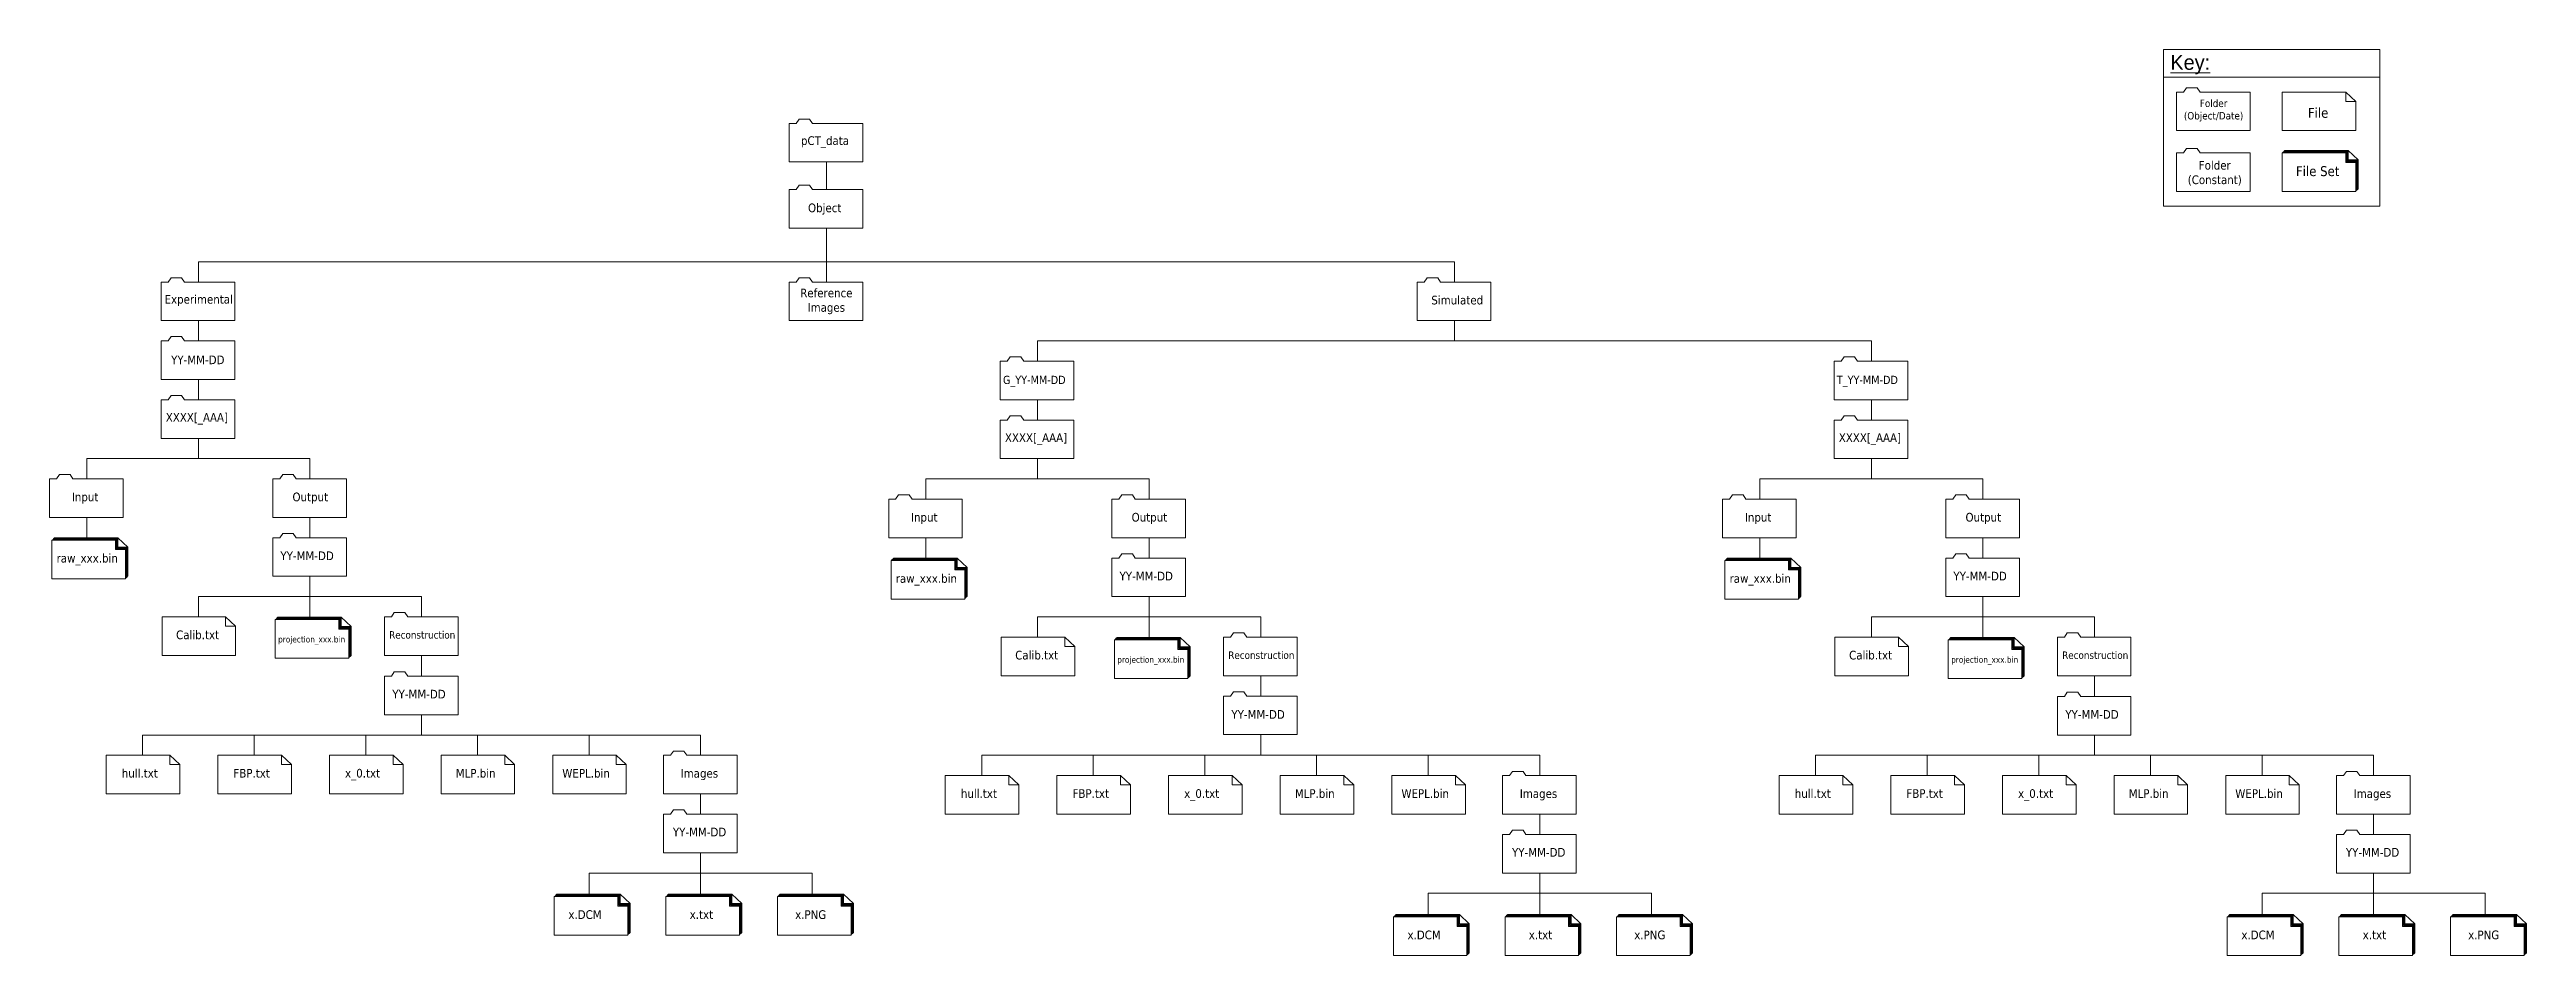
# Model space of a CAD drawing. Header units: inches. Extents: x -21.3 to 78.6, y -33.3 to 3.2.
import ezdxf

# ---------------------------------------------------------------- set-up
doc = ezdxf.new("R2010")
doc.units = ezdxf.units.IN
doc.header["$MEASUREMENT"] = 0
doc.layers.get('0').update_dxf_attribs({"lineweight": 20})
for name, color, linetype, lineweight in [('File Sets', 174, 'Continuous', 20), ('Files', 150, 'Continuous', 20), ('Folders', 106, 'Continuous', 20), ('Prop Folders', 16, 'Continuous', 20)]:
    doc.layers.add(name, color=color, linetype=linetype, lineweight=lineweight)

msp = doc.modelspace()

# ---------------------------------------------------------------- linework, layer by layer
for p, q in [((10.063, -1.32), (10.063, -2.432)), ((10.063, -3.985), (10.063, -5.345)), ((-15.251, -5.345), (35.377, -5.345)), ((-15.251, -5.345), (-15.251, -6.163)), ((10.063, -5.345), (10.063, -6.163)), ((35.377, -5.345), (35.377, -6.163)), ((-15.251, -7.716), (-15.251, -8.534)), ((35.377, -7.716), (35.377, -8.534)), ((18.571, -8.534), (52.183, -8.534)), ((18.571, -8.534), (18.571, -9.352)), ((18.571, -8.534), (18.571, -9.352)), ((52.183, -8.534), (52.183, -9.352)), ((52.183, -8.534), (52.183, -9.352)), ((-15.251, -10.087), (-15.251, -10.905)), ((18.571, -10.905), (18.571, -11.723)), ((52.183, -10.905), (52.183, -11.723)), ((52.183, -10.905), (52.183, -11.723)), ((-15.251, -12.459), (-15.251, -13.277)), ((-19.75, -13.277), (-15.251, -13.277)), ((-19.75, -13.277), (-19.75, -14.095)), ((-19.75, -13.277), (-19.75, -14.095)), ((-15.251, -13.277), (-10.752, -13.277)), ((-10.752, -13.277), (-10.752, -14.095)), ((-10.752, -13.277), (-10.752, -14.095)), ((18.571, -13.277), (18.571, -14.095)), ((52.183, -13.277), (52.183, -14.095)), ((14.072, -14.095), (18.571, -14.095)), ((14.072, -14.095), (14.072, -14.913)), ((14.072, -14.095), (14.072, -14.913)), ((18.571, -14.095), (23.071, -14.095)), ((23.071, -14.095), (23.071, -14.913)), ((23.071, -14.095), (23.071, -14.913)), ((47.684, -14.095), (52.183, -14.095)), ((47.684, -14.095), (47.684, -14.913)), ((47.684, -14.095), (47.684, -14.913)), ((52.183, -14.095), (56.682, -14.095)), ((56.682, -14.095), (56.682, -14.913)), ((56.682, -14.095), (56.682, -14.913)), ((-19.75, -15.648), (-19.75, -16.466)), ((-10.752, -15.648), (-10.752, -16.466)), ((14.072, -16.466), (14.072, -17.284)), ((23.071, -16.466), (23.071, -17.284)), ((47.684, -16.466), (47.684, -17.284)), ((56.682, -16.466), (56.682, -17.284)), ((-15.251, -18.837), (-15.251, -19.651)), ((-15.251, -18.837), (-10.752, -18.837)), ((-10.752, -18.019), (-10.752, -18.837)), ((-10.752, -18.837), (-6.253, -18.837)), ((-10.752, -18.837), (-10.752, -19.666)), ((-6.253, -18.837), (-6.253, -19.655)), ((-6.253, -18.837), (-6.253, -19.655)), ((-6.253, -18.837), (-6.253, -19.655)), ((-6.253, -18.837), (-6.253, -19.655)), ((23.071, -18.837), (23.071, -19.655)), ((56.682, -18.837), (56.682, -19.655)), ((18.571, -19.655), (23.071, -19.655)), ((18.571, -19.655), (18.571, -20.469)), ((23.071, -19.655), (27.57, -19.655)), ((23.071, -19.655), (23.071, -20.484)), ((27.57, -19.655), (27.57, -20.473)), ((27.57, -19.655), (27.57, -20.473)), ((27.57, -19.655), (27.57, -20.473)), ((27.57, -19.655), (27.57, -20.473)), ((52.183, -19.655), (56.682, -19.655)), ((52.183, -19.655), (52.183, -20.469)), ((56.682, -19.655), (61.181, -19.655)), ((56.682, -19.655), (56.682, -20.484)), ((61.181, -19.655), (61.181, -20.473)), ((61.181, -19.655), (61.181, -20.473)), ((61.181, -19.655), (61.181, -20.473)), ((61.181, -19.655), (61.181, -20.473)), ((-6.253, -21.209), (-6.253, -22.042)), ((-6.253, -21.209), (-6.253, -22.027)), ((27.57, -22.027), (27.57, -22.86)), ((27.57, -22.027), (27.57, -22.845)), ((61.181, -22.027), (61.181, -22.845)), ((61.181, -22.027), (61.181, -22.86)), ((-6.253, -23.595), (-6.253, -24.413)), ((-17.501, -24.413), (-17.501, -25.227)), ((-17.501, -24.413), (-13.002, -24.413)), ((-13.002, -24.413), (-8.503, -24.413)), ((-13.002, -24.413), (-13.002, -25.227)), ((-13.002, -24.413), (-8.503, -24.413)), ((-8.503, -24.413), (-4.003, -24.413)), ((-8.503, -24.413), (-8.503, -25.227)), ((-8.503, -24.413), (-4.003, -24.413)), ((-4.003, -24.413), (-4.003, -25.227)), ((-4.003, -24.413), (0.496, -24.413)), ((-4.003, -24.413), (0.496, -24.413)), ((0.496, -24.413), (0.496, -25.227)), ((0.496, -24.413), (0.496, -25.227)), ((0.496, -24.413), (0.496, -25.227)), ((0.496, -24.413), (0.496, -25.227)), ((0.496, -24.413), (0.496, -25.227)), ((0.496, -24.413), (4.995, -24.413)), ((4.995, -24.413), (4.995, -25.231)), ((4.995, -24.413), (4.995, -25.231)), ((4.995, -24.413), (4.995, -25.231)), ((4.995, -24.413), (4.995, -25.231)), ((4.995, -24.413), (4.995, -25.231)), ((27.57, -24.413), (27.57, -25.231)), ((61.181, -24.413), (61.181, -25.231)), ((16.322, -25.231), (16.322, -26.045)), ((16.322, -25.231), (20.821, -25.231)), ((20.821, -25.231), (20.821, -26.045)), ((20.821, -25.231), (25.32, -25.231)), ((20.821, -25.231), (25.32, -25.231)), ((25.32, -25.231), (29.819, -25.231)), ((25.32, -25.231), (29.819, -25.231)), ((25.32, -25.231), (25.32, -26.045)), ((29.819, -25.231), (29.819, -26.045)), ((29.819, -25.231), (34.318, -25.231)), ((29.819, -25.231), (34.318, -25.231)), ((34.318, -25.231), (34.318, -26.045)), ((34.318, -25.231), (34.318, -26.045)), ((34.318, -25.231), (34.318, -26.045)), ((34.318, -25.231), (34.318, -26.045)), ((34.318, -25.231), (34.318, -26.045)), ((34.318, -25.231), (38.818, -25.231)), ((38.818, -25.231), (38.818, -26.049)), ((38.818, -25.231), (38.818, -26.049)), ((38.818, -25.231), (38.818, -26.049)), ((38.818, -25.231), (38.818, -26.049)), ((38.818, -25.231), (38.818, -26.049)), ((49.934, -25.231), (54.433, -25.231)), ((49.934, -25.231), (49.934, -26.045)), ((54.433, -25.231), (58.932, -25.231)), ((54.433, -25.231), (58.932, -25.231)), ((54.433, -25.231), (54.433, -26.045)), ((58.932, -25.231), (63.431, -25.231)), ((58.932, -25.231), (63.431, -25.231)), ((58.932, -25.231), (58.932, -26.045)), ((63.431, -25.231), (67.93, -25.231)), ((63.431, -25.231), (67.93, -25.231)), ((63.431, -25.231), (63.431, -26.045)), ((67.93, -25.231), (72.429, -25.231)), ((67.93, -25.231), (67.93, -26.045)), ((67.93, -25.231), (67.93, -26.045)), ((67.93, -25.231), (67.93, -26.045)), ((67.93, -25.231), (67.93, -26.045)), ((67.93, -25.231), (67.93, -26.045)), ((72.429, -25.231), (72.429, -26.049)), ((72.429, -25.231), (72.429, -26.049)), ((72.429, -25.231), (72.429, -26.049)), ((72.429, -25.231), (72.429, -26.049)), ((72.429, -25.231), (72.429, -26.049)), ((4.995, -26.784), (4.995, -27.602)), ((38.818, -27.602), (38.818, -28.42)), ((72.429, -27.602), (72.429, -28.42)), ((4.995, -29.156), (4.995, -29.974)), ((0.496, -29.974), (0.496, -30.828)), ((0.496, -29.974), (4.995, -29.974)), ((4.995, -29.974), (9.494, -29.974)), ((4.995, -29.974), (4.995, -30.828)), ((9.494, -29.974), (9.494, -30.828)), ((34.318, -30.792), (38.818, -30.792)), ((34.318, -30.792), (34.318, -31.646)), ((38.818, -29.974), (38.818, -30.792)), ((38.818, -30.792), (43.317, -30.792)), ((38.818, -30.792), (38.818, -31.646)), ((43.317, -30.792), (43.317, -31.646)), ((67.93, -30.792), (72.429, -30.792)), ((67.93, -30.792), (67.93, -31.646)), ((72.429, -29.974), (72.429, -30.792)), ((72.429, -30.792), (76.928, -30.792)), ((72.429, -30.792), (72.429, -31.646)), ((76.928, -30.792), (76.928, -31.646))]:
    msp.add_line(p, q)
for points in [[(63.961, 2.1), (72.672, 2.1), (72.672, 3.207), (63.961, 3.207)], [(63.961, 2.1), (72.672, 2.1), (72.672, -3.108), (63.961, -3.108)]]:
    msp.add_lwpolyline(points, close=True)
at = {"layer": 'File Sets'}
for points in [[(68.836, -0.862), (71.401, -0.862), (71.802, -1.242), (71.802, -2.415), (71.773, -2.415), (71.773, -1.272), (71.741, -1.242), (71.802, -1.242), (71.401, -1.242), (71.401, -0.862), (71.401, -0.92), (71.372, -0.892), (71.372, -1.272), (71.773, -1.272), (71.705, -1.272), (71.74, -1.306), (71.339, -1.306), (71.339, -0.925), (71.372, -0.956), (71.372, -0.892), (68.806, -0.892), (68.836, -0.892), (68.836, -0.862), (68.836, -0.892), (68.806, -0.892), (68.806, -0.925), (68.773, -0.925), (68.773, -0.958), (68.741, -0.958), (68.741, -2.511), (71.707, -2.511), (71.707, -2.478), (71.74, -2.478), (71.74, -2.445), (71.773, -2.445), (71.773, -2.415), (71.773, -1.272), (71.705, -1.272), (71.74, -1.306), (71.74, -2.445), (71.74, -2.478), (71.707, -2.478), (71.707, -1.339), (71.672, -1.306), (71.707, -1.339), (71.306, -1.339), (71.306, -0.958), (71.339, -0.989), (71.339, -0.925), (68.773, -0.925), (68.773, -0.958), (71.306, -0.958)], [(-21.057, -16.466), (-18.492, -16.466), (-18.091, -16.847), (-18.091, -18.019), (-18.12, -18.019), (-18.12, -16.877), (-18.152, -16.847), (-18.091, -16.847), (-18.492, -16.847), (-18.492, -16.466), (-18.492, -16.524), (-18.521, -16.496), (-18.521, -16.877), (-18.12, -16.877), (-18.188, -16.877), (-18.153, -16.91), (-18.554, -16.91), (-18.554, -16.529), (-18.521, -16.561), (-18.521, -16.496), (-21.087, -16.496), (-21.057, -16.496), (-21.057, -16.466), (-21.057, -16.496), (-21.087, -16.496), (-21.087, -16.529), (-21.12, -16.529), (-21.12, -16.562), (-21.152, -16.562), (-21.152, -18.116), (-18.186, -18.116), (-18.186, -18.083), (-18.153, -18.083), (-18.153, -18.049), (-18.12, -18.049), (-18.12, -18.019), (-18.12, -16.877), (-18.188, -16.877), (-18.153, -16.91), (-18.153, -18.049), (-18.153, -18.083), (-18.186, -18.083), (-18.186, -16.943), (-18.221, -16.91), (-18.186, -16.943), (-18.587, -16.943), (-18.587, -16.562), (-18.554, -16.593), (-18.554, -16.529), (-21.12, -16.529), (-21.12, -16.562), (-18.587, -16.562)], [(12.765, -17.284), (15.331, -17.284), (15.732, -17.665), (15.732, -18.837), (15.702, -18.837), (15.702, -17.695), (15.671, -17.665), (15.732, -17.665), (15.331, -17.665), (15.331, -17.284), (15.331, -17.342), (15.302, -17.314), (15.302, -17.695), (15.702, -17.695), (15.634, -17.695), (15.669, -17.728), (15.268, -17.728), (15.268, -17.347), (15.302, -17.379), (15.302, -17.314), (12.736, -17.314), (12.765, -17.314), (12.765, -17.284), (12.765, -17.314), (12.736, -17.314), (12.736, -17.347), (12.703, -17.347), (12.703, -17.38), (12.67, -17.38), (12.67, -18.934), (15.637, -18.934), (15.637, -18.901), (15.669, -18.901), (15.669, -18.867), (15.702, -18.867), (15.702, -18.837), (15.702, -17.695), (15.634, -17.695), (15.669, -17.728), (15.669, -18.867), (15.669, -18.901), (15.637, -18.901), (15.637, -17.761), (15.602, -17.728), (15.637, -17.761), (15.236, -17.761), (15.236, -17.38), (15.268, -17.411), (15.268, -17.347), (12.703, -17.347), (12.703, -17.38), (15.236, -17.38)], [(46.377, -17.284), (48.943, -17.284), (49.344, -17.665), (49.344, -18.837), (49.314, -18.837), (49.314, -17.695), (49.283, -17.665), (49.344, -17.665), (48.943, -17.665), (48.943, -17.284), (48.943, -17.342), (48.913, -17.314), (48.913, -17.695), (49.314, -17.695), (49.246, -17.695), (49.281, -17.728), (48.88, -17.728), (48.88, -17.347), (48.913, -17.379), (48.913, -17.314), (46.348, -17.314), (46.377, -17.314), (46.377, -17.284), (46.377, -17.314), (46.348, -17.314), (46.348, -17.347), (46.315, -17.347), (46.315, -17.38), (46.282, -17.38), (46.282, -18.934), (49.249, -18.934), (49.249, -18.901), (49.281, -18.901), (49.281, -18.867), (49.314, -18.867), (49.314, -18.837), (49.314, -17.695), (49.246, -17.695), (49.281, -17.728), (49.281, -18.867), (49.281, -18.901), (49.249, -18.901), (49.249, -17.761), (49.214, -17.728), (49.249, -17.761), (48.848, -17.761), (48.848, -17.38), (48.88, -17.411), (48.88, -17.347), (46.315, -17.347), (46.315, -17.38), (48.848, -17.38)], [(-12.059, -19.666), (-9.494, -19.666), (-9.093, -20.046), (-9.093, -21.219), (-9.122, -21.219), (-9.122, -20.076), (-9.154, -20.046), (-9.093, -20.046), (-9.494, -20.046), (-9.494, -19.666), (-9.494, -19.724), (-9.523, -19.696), (-9.523, -20.076), (-9.122, -20.076), (-9.19, -20.076), (-9.155, -20.11), (-9.556, -20.11), (-9.556, -19.729), (-9.523, -19.76), (-9.523, -19.696), (-12.088, -19.696), (-12.059, -19.696), (-12.059, -19.666), (-12.059, -19.696), (-12.088, -19.696), (-12.088, -19.729), (-12.121, -19.729), (-12.121, -19.762), (-12.154, -19.762), (-12.154, -21.315), (-9.188, -21.315), (-9.188, -21.282), (-9.155, -21.282), (-9.155, -21.249), (-9.122, -21.249), (-9.122, -21.219), (-9.122, -20.076), (-9.19, -20.076), (-9.155, -20.11), (-9.155, -21.249), (-9.155, -21.282), (-9.188, -21.282), (-9.188, -20.143), (-9.222, -20.11), (-9.188, -20.143), (-9.588, -20.143), (-9.588, -19.762), (-9.556, -19.793), (-9.556, -19.729), (-12.121, -19.729), (-12.121, -19.762), (-9.588, -19.762)], [(21.764, -20.484), (24.329, -20.484), (24.73, -20.864), (24.73, -22.037), (24.701, -22.037), (24.701, -20.894), (24.669, -20.864), (24.73, -20.864), (24.329, -20.864), (24.329, -20.484), (24.329, -20.542), (24.3, -20.514), (24.3, -20.894), (24.701, -20.894), (24.633, -20.894), (24.668, -20.928), (24.267, -20.928), (24.267, -20.547), (24.3, -20.578), (24.3, -20.514), (21.734, -20.514), (21.764, -20.514), (21.764, -20.484), (21.764, -20.514), (21.734, -20.514), (21.734, -20.547), (21.701, -20.547), (21.701, -20.58), (21.669, -20.58), (21.669, -22.133), (24.635, -22.133), (24.635, -22.1), (24.668, -22.1), (24.668, -22.067), (24.701, -22.067), (24.701, -22.037), (24.701, -20.894), (24.633, -20.894), (24.668, -20.928), (24.668, -22.067), (24.668, -22.1), (24.635, -22.1), (24.635, -20.961), (24.6, -20.928), (24.635, -20.961), (24.234, -20.961), (24.234, -20.58), (24.267, -20.611), (24.267, -20.547), (21.701, -20.547), (21.701, -20.58), (24.234, -20.58)], [(55.376, -20.484), (57.941, -20.484), (58.342, -20.864), (58.342, -22.037), (58.313, -22.037), (58.313, -20.894), (58.281, -20.864), (58.342, -20.864), (57.941, -20.864), (57.941, -20.484), (57.941, -20.542), (57.912, -20.514), (57.912, -20.894), (58.313, -20.894), (58.245, -20.894), (58.279, -20.928), (57.879, -20.928), (57.879, -20.547), (57.912, -20.578), (57.912, -20.514), (55.346, -20.514), (55.376, -20.514), (55.376, -20.484), (55.376, -20.514), (55.346, -20.514), (55.346, -20.547), (55.313, -20.547), (55.313, -20.58), (55.281, -20.58), (55.281, -22.133), (58.247, -22.133), (58.247, -22.1), (58.279, -22.1), (58.279, -22.067), (58.313, -22.067), (58.313, -22.037), (58.313, -20.894), (58.245, -20.894), (58.279, -20.928), (58.279, -22.067), (58.279, -22.1), (58.247, -22.1), (58.247, -20.961), (58.212, -20.928), (58.247, -20.961), (57.846, -20.961), (57.846, -20.58), (57.879, -20.611), (57.879, -20.547), (55.313, -20.547), (55.313, -20.58), (57.846, -20.58)], [(-0.811, -30.828), (1.754, -30.828), (2.155, -31.209), (2.155, -32.381), (2.126, -32.381), (2.126, -31.239), (2.094, -31.209), (2.155, -31.209), (1.754, -31.209), (1.754, -30.828), (1.754, -30.886), (1.725, -30.858), (1.725, -31.239), (2.126, -31.239), (2.058, -31.239), (2.093, -31.272), (1.692, -31.272), (1.692, -30.891), (1.725, -30.923), (1.725, -30.858), (-0.84, -30.858), (-0.811, -30.858), (-0.811, -30.828), (-0.811, -30.858), (-0.84, -30.858), (-0.84, -30.891), (-0.874, -30.891), (-0.874, -30.925), (-0.906, -30.925), (-0.906, -32.478), (2.06, -32.478), (2.06, -32.445), (2.093, -32.445), (2.093, -32.412), (2.126, -32.412), (2.126, -32.381), (2.126, -31.239), (2.058, -31.239), (2.093, -31.272), (2.093, -32.412), (2.093, -32.445), (2.06, -32.445), (2.06, -31.305), (2.025, -31.272), (2.06, -31.305), (1.659, -31.305), (1.659, -30.925), (1.692, -30.955), (1.692, -30.891), (-0.874, -30.891), (-0.874, -30.925), (1.659, -30.925)], [(3.688, -30.828), (6.253, -30.828), (6.654, -31.209), (6.654, -32.381), (6.625, -32.381), (6.625, -31.239), (6.593, -31.209), (6.654, -31.209), (6.253, -31.209), (6.253, -30.828), (6.253, -30.886), (6.224, -30.858), (6.224, -31.239), (6.625, -31.239), (6.557, -31.239), (6.592, -31.272), (6.191, -31.272), (6.191, -30.891), (6.224, -30.923), (6.224, -30.858), (3.659, -30.858), (3.688, -30.858), (3.688, -30.828), (3.688, -30.858), (3.659, -30.858), (3.659, -30.891), (3.626, -30.891), (3.626, -30.925), (3.593, -30.925), (3.593, -32.478), (6.559, -32.478), (6.559, -32.445), (6.592, -32.445), (6.592, -32.412), (6.625, -32.412), (6.625, -32.381), (6.625, -31.239), (6.557, -31.239), (6.592, -31.272), (6.592, -32.412), (6.592, -32.445), (6.559, -32.445), (6.559, -31.305), (6.525, -31.272), (6.559, -31.305), (6.159, -31.305), (6.159, -30.925), (6.191, -30.955), (6.191, -30.891), (3.626, -30.891), (3.626, -30.925), (6.159, -30.925)], [(8.187, -30.828), (10.753, -30.828), (11.154, -31.209), (11.154, -32.381), (11.124, -32.381), (11.124, -31.239), (11.093, -31.209), (11.154, -31.209), (10.753, -31.209), (10.753, -30.828), (10.753, -30.886), (10.723, -30.858), (10.723, -31.239), (11.124, -31.239), (11.056, -31.239), (11.091, -31.272), (10.69, -31.272), (10.69, -30.891), (10.723, -30.923), (10.723, -30.858), (8.158, -30.858), (8.187, -30.858), (8.187, -30.828), (8.187, -30.858), (8.158, -30.858), (8.158, -30.891), (8.125, -30.891), (8.125, -30.925), (8.092, -30.925), (8.092, -32.478), (11.059, -32.478), (11.059, -32.445), (11.091, -32.445), (11.091, -32.412), (11.124, -32.412), (11.124, -32.381), (11.124, -31.239), (11.056, -31.239), (11.091, -31.272), (11.091, -32.412), (11.091, -32.445), (11.059, -32.445), (11.059, -31.305), (11.024, -31.272), (11.059, -31.305), (10.658, -31.305), (10.658, -30.925), (10.69, -30.955), (10.69, -30.891), (8.125, -30.891), (8.125, -30.925), (10.658, -30.925)], [(33.012, -31.646), (35.577, -31.646), (35.978, -32.027), (35.978, -33.199), (35.949, -33.199), (35.949, -32.057), (35.917, -32.027), (35.978, -32.027), (35.577, -32.027), (35.577, -31.646), (35.577, -31.704), (35.548, -31.676), (35.548, -32.057), (35.949, -32.057), (35.881, -32.057), (35.916, -32.09), (35.515, -32.09), (35.515, -31.709), (35.548, -31.741), (35.548, -31.676), (32.982, -31.676), (33.012, -31.676), (33.012, -31.646), (33.012, -31.676), (32.982, -31.676), (32.982, -31.709), (32.949, -31.709), (32.949, -31.743), (32.917, -31.743), (32.917, -33.296), (35.883, -33.296), (35.883, -33.263), (35.916, -33.263), (35.916, -33.23), (35.949, -33.23), (35.949, -33.199), (35.949, -32.057), (35.881, -32.057), (35.916, -32.09), (35.916, -33.23), (35.916, -33.263), (35.883, -33.263), (35.883, -32.123), (35.848, -32.09), (35.883, -32.123), (35.482, -32.123), (35.482, -31.743), (35.515, -31.773), (35.515, -31.709), (32.949, -31.709), (32.949, -31.743), (35.482, -31.743)], [(37.511, -31.646), (40.076, -31.646), (40.477, -32.027), (40.477, -33.199), (40.448, -33.199), (40.448, -32.057), (40.416, -32.027), (40.477, -32.027), (40.076, -32.027), (40.076, -31.646), (40.076, -31.704), (40.047, -31.676), (40.047, -32.057), (40.448, -32.057), (40.38, -32.057), (40.415, -32.09), (40.014, -32.09), (40.014, -31.709), (40.047, -31.741), (40.047, -31.676), (37.481, -31.676), (37.511, -31.676), (37.511, -31.646), (37.511, -31.676), (37.481, -31.676), (37.481, -31.709), (37.448, -31.709), (37.448, -31.743), (37.416, -31.743), (37.416, -33.296), (40.382, -33.296), (40.382, -33.263), (40.415, -33.263), (40.415, -33.23), (40.448, -33.23), (40.448, -33.199), (40.448, -32.057), (40.38, -32.057), (40.415, -32.09), (40.415, -33.23), (40.415, -33.263), (40.382, -33.263), (40.382, -32.123), (40.347, -32.09), (40.382, -32.123), (39.981, -32.123), (39.981, -31.743), (40.014, -31.773), (40.014, -31.709), (37.448, -31.709), (37.448, -31.743), (39.981, -31.743)], [(42.01, -31.646), (44.575, -31.646), (44.976, -32.027), (44.976, -33.199), (44.947, -33.199), (44.947, -32.057), (44.915, -32.027), (44.976, -32.027), (44.575, -32.027), (44.575, -31.646), (44.575, -31.704), (44.546, -31.676), (44.546, -32.057), (44.947, -32.057), (44.879, -32.057), (44.914, -32.09), (44.513, -32.09), (44.513, -31.709), (44.546, -31.741), (44.546, -31.676), (41.981, -31.676), (42.01, -31.676), (42.01, -31.646), (42.01, -31.676), (41.981, -31.676), (41.981, -31.709), (41.947, -31.709), (41.947, -31.743), (41.915, -31.743), (41.915, -33.296), (44.881, -33.296), (44.881, -33.263), (44.914, -33.263), (44.914, -33.23), (44.947, -33.23), (44.947, -33.199), (44.947, -32.057), (44.879, -32.057), (44.914, -32.09), (44.914, -33.23), (44.914, -33.263), (44.881, -33.263), (44.881, -32.123), (44.846, -32.09), (44.881, -32.123), (44.48, -32.123), (44.48, -31.743), (44.513, -31.773), (44.513, -31.709), (41.947, -31.709), (41.947, -31.743), (44.48, -31.743)], [(66.623, -31.646), (69.189, -31.646), (69.59, -32.027), (69.59, -33.199), (69.56, -33.199), (69.56, -32.057), (69.529, -32.027), (69.59, -32.027), (69.189, -32.027), (69.189, -31.646), (69.189, -31.704), (69.16, -31.676), (69.16, -32.057), (69.56, -32.057), (69.492, -32.057), (69.527, -32.09), (69.126, -32.09), (69.126, -31.709), (69.16, -31.741), (69.16, -31.676), (66.594, -31.676), (66.623, -31.676), (66.623, -31.646), (66.623, -31.676), (66.594, -31.676), (66.594, -31.709), (66.561, -31.709), (66.561, -31.743), (66.528, -31.743), (66.528, -33.296), (69.495, -33.296), (69.495, -33.263), (69.527, -33.263), (69.527, -33.23), (69.56, -33.23), (69.56, -33.199), (69.56, -32.057), (69.492, -32.057), (69.527, -32.09), (69.527, -33.23), (69.527, -33.263), (69.495, -33.263), (69.495, -32.123), (69.46, -32.09), (69.495, -32.123), (69.094, -32.123), (69.094, -31.743), (69.126, -31.773), (69.126, -31.709), (66.561, -31.709), (66.561, -31.743), (69.094, -31.743)], [(71.123, -31.646), (73.688, -31.646), (74.089, -32.027), (74.089, -33.199), (74.06, -33.199), (74.06, -32.057), (74.028, -32.027), (74.089, -32.027), (73.688, -32.027), (73.688, -31.646), (73.688, -31.704), (73.659, -31.676), (73.659, -32.057), (74.06, -32.057), (73.992, -32.057), (74.026, -32.09), (73.626, -32.09), (73.626, -31.709), (73.659, -31.741), (73.659, -31.676), (71.093, -31.676), (71.123, -31.676), (71.123, -31.646), (71.123, -31.676), (71.093, -31.676), (71.093, -31.709), (71.06, -31.709), (71.06, -31.743), (71.028, -31.743), (71.028, -33.296), (73.994, -33.296), (73.994, -33.263), (74.026, -33.263), (74.026, -33.23), (74.06, -33.23), (74.06, -33.199), (74.06, -32.057), (73.992, -32.057), (74.026, -32.09), (74.026, -33.23), (74.026, -33.263), (73.994, -33.263), (73.994, -32.123), (73.959, -32.09), (73.994, -32.123), (73.593, -32.123), (73.593, -31.743), (73.626, -31.773), (73.626, -31.709), (71.06, -31.709), (71.06, -31.743), (73.593, -31.743)], [(75.622, -31.646), (78.187, -31.646), (78.588, -32.027), (78.588, -33.199), (78.559, -33.199), (78.559, -32.057), (78.527, -32.027), (78.588, -32.027), (78.187, -32.027), (78.187, -31.646), (78.187, -31.704), (78.158, -31.676), (78.158, -32.057), (78.559, -32.057), (78.491, -32.057), (78.526, -32.09), (78.125, -32.09), (78.125, -31.709), (78.158, -31.741), (78.158, -31.676), (75.592, -31.676), (75.622, -31.676), (75.622, -31.646), (75.622, -31.676), (75.592, -31.676), (75.592, -31.709), (75.559, -31.709), (75.559, -31.743), (75.527, -31.743), (75.527, -33.296), (78.493, -33.296), (78.493, -33.263), (78.526, -33.263), (78.526, -33.23), (78.559, -33.23), (78.559, -33.199), (78.559, -32.057), (78.491, -32.057), (78.526, -32.09), (78.526, -33.23), (78.526, -33.263), (78.493, -33.263), (78.493, -32.123), (78.458, -32.09), (78.493, -32.123), (78.092, -32.123), (78.092, -31.743), (78.125, -31.773), (78.125, -31.709), (75.559, -31.709), (75.559, -31.743), (78.092, -31.743)]]:
    msp.add_lwpolyline(points, dxfattribs=at)
at = {"layer": 'Files'}
for points in [[(71.306, 1.496), (71.707, 1.116), (71.306, 1.116), (71.306, 1.496), (68.741, 1.496), (68.741, -0.057), (71.707, -0.057), (71.707, 1.116)], [(-14.152, -19.651), (-13.751, -20.032), (-14.152, -20.032), (-14.152, -19.651), (-16.717, -19.651), (-16.717, -21.205), (-13.751, -21.205), (-13.751, -20.032)], [(19.671, -20.469), (20.072, -20.85), (19.671, -20.85), (19.671, -20.469), (17.105, -20.469), (17.105, -22.023), (20.072, -22.023), (20.072, -20.85)], [(53.282, -20.469), (53.683, -20.85), (53.282, -20.85), (53.282, -20.469), (50.717, -20.469), (50.717, -22.023), (53.683, -22.023), (53.683, -20.85)], [(-16.402, -25.227), (-16.001, -25.608), (-16.402, -25.608), (-16.402, -25.227), (-18.967, -25.227), (-18.967, -26.78), (-16.001, -26.78), (-16.001, -25.608)], [(-11.902, -25.227), (-11.502, -25.608), (-11.902, -25.608), (-11.902, -25.227), (-14.468, -25.227), (-14.468, -26.78), (-11.502, -26.78), (-11.502, -25.608)], [(-7.403, -25.227), (-7.002, -25.608), (-7.403, -25.608), (-7.403, -25.227), (-9.969, -25.227), (-9.969, -26.78), (-7.002, -26.78), (-7.002, -25.608)], [(-2.904, -25.227), (-2.503, -25.608), (-2.904, -25.608), (-2.904, -25.227), (-5.47, -25.227), (-5.47, -26.78), (-2.503, -26.78), (-2.503, -25.608)], [(1.595, -25.227), (1.996, -25.608), (1.595, -25.608), (1.595, -25.227), (-0.97, -25.227), (-0.97, -26.78), (1.996, -26.78), (1.996, -25.608)], [(17.421, -26.045), (17.822, -26.426), (17.421, -26.426), (17.421, -26.045), (14.856, -26.045), (14.856, -27.598), (17.822, -27.598), (17.822, -26.426)], [(21.92, -26.045), (22.321, -26.426), (21.92, -26.426), (21.92, -26.045), (19.355, -26.045), (19.355, -27.598), (22.321, -27.598), (22.321, -26.426)], [(26.419, -26.045), (26.82, -26.426), (26.419, -26.426), (26.419, -26.045), (23.854, -26.045), (23.854, -27.598), (26.82, -27.598), (26.82, -26.426)], [(30.919, -26.045), (31.319, -26.426), (30.919, -26.426), (30.919, -26.045), (28.353, -26.045), (28.353, -27.598), (31.319, -27.598), (31.319, -26.426)], [(35.418, -26.045), (35.819, -26.426), (35.418, -26.426), (35.418, -26.045), (32.852, -26.045), (32.852, -27.598), (35.819, -27.598), (35.819, -26.426)], [(51.033, -26.045), (51.434, -26.426), (51.033, -26.426), (51.033, -26.045), (48.467, -26.045), (48.467, -27.598), (51.434, -27.598), (51.434, -26.426)], [(55.532, -26.045), (55.933, -26.426), (55.532, -26.426), (55.532, -26.045), (52.967, -26.045), (52.967, -27.598), (55.933, -27.598), (55.933, -26.426)], [(60.031, -26.045), (60.432, -26.426), (60.031, -26.426), (60.031, -26.045), (57.466, -26.045), (57.466, -27.598), (60.432, -27.598), (60.432, -26.426)], [(64.53, -26.045), (64.931, -26.426), (64.53, -26.426), (64.53, -26.045), (61.965, -26.045), (61.965, -27.598), (64.931, -27.598), (64.931, -26.426)], [(69.029, -26.045), (69.43, -26.426), (69.029, -26.426), (69.029, -26.045), (66.464, -26.045), (66.464, -27.598), (69.43, -27.598), (69.43, -26.426)]]:
    msp.add_lwpolyline(points, dxfattribs=at)
at = {"layer": 'Folders'}
for points in [[(8.962, 0.405), (9.388, 0.405), (9.507, 0.233), (11.53, 0.233), (11.53, -1.32), (8.563, -1.32), (8.563, 0.233), (8.843, 0.233)], [(64.887, -0.786), (65.313, -0.786), (65.432, -0.958), (67.455, -0.958), (67.455, -2.511), (64.488, -2.511), (64.488, -0.958), (64.768, -0.958)], [(-16.352, -5.99), (-15.926, -5.99), (-15.807, -6.163), (-13.785, -6.163), (-13.785, -7.716), (-16.751, -7.716), (-16.751, -6.163), (-16.471, -6.163)], [(8.962, -5.99), (9.388, -5.99), (9.507, -6.163), (11.53, -6.163), (11.53, -7.716), (8.563, -7.716), (8.563, -6.163), (8.843, -6.163)], [(34.277, -5.99), (34.703, -5.99), (34.822, -6.163), (36.844, -6.163), (36.844, -7.716), (33.878, -7.716), (33.878, -6.163), (34.158, -6.163)], [(-20.851, -13.922), (-20.425, -13.922), (-20.306, -14.095), (-18.284, -14.095), (-18.284, -15.648), (-21.25, -15.648), (-21.25, -14.095), (-20.97, -14.095)], [(-11.853, -13.922), (-11.427, -13.922), (-11.308, -14.095), (-9.285, -14.095), (-9.285, -15.648), (-12.252, -15.648), (-12.252, -14.095), (-11.972, -14.095)], [(12.972, -14.74), (13.398, -14.74), (13.517, -14.913), (15.539, -14.913), (15.539, -16.466), (12.573, -16.466), (12.573, -14.913), (12.853, -14.913)], [(21.97, -14.74), (22.396, -14.74), (22.515, -14.913), (24.537, -14.913), (24.537, -16.466), (21.571, -16.466), (21.571, -14.913), (21.851, -14.913)], [(46.583, -14.74), (47.009, -14.74), (47.128, -14.913), (49.151, -14.913), (49.151, -16.466), (46.184, -16.466), (46.184, -14.913), (46.465, -14.913)], [(55.582, -14.74), (56.008, -14.74), (56.127, -14.913), (58.149, -14.913), (58.149, -16.466), (55.183, -16.466), (55.183, -14.913), (55.463, -14.913)], [(-7.354, -19.483), (-6.928, -19.483), (-6.809, -19.655), (-4.786, -19.655), (-4.786, -21.209), (-7.753, -21.209), (-7.753, -19.655), (-7.473, -19.655)], [(26.469, -20.301), (26.895, -20.301), (27.014, -20.473), (29.036, -20.473), (29.036, -22.027), (26.07, -22.027), (26.07, -20.473), (26.35, -20.473)], [(60.081, -20.301), (60.507, -20.301), (60.626, -20.473), (62.648, -20.473), (62.648, -22.027), (59.682, -22.027), (59.682, -20.473), (59.962, -20.473)], [(3.894, -25.059), (4.32, -25.059), (4.439, -25.231), (6.462, -25.231), (6.462, -26.784), (3.495, -26.784), (3.495, -25.231), (3.775, -25.231)], [(37.717, -25.877), (38.143, -25.877), (38.262, -26.049), (40.284, -26.049), (40.284, -27.602), (37.318, -27.602), (37.318, -26.049), (37.598, -26.049)], [(71.329, -25.877), (71.755, -25.877), (71.874, -26.049), (73.896, -26.049), (73.896, -27.602), (70.93, -27.602), (70.93, -26.049), (71.21, -26.049)]]:
    msp.add_lwpolyline(points, close=True, dxfattribs=at)
at = {"layer": 'Prop Folders'}
for points in [[(64.887, 1.669), (65.313, 1.669), (65.432, 1.496), (67.455, 1.496), (67.455, -0.057), (64.488, -0.057), (64.488, 1.496), (64.768, 1.496)], [(8.962, -2.26), (9.388, -2.26), (9.507, -2.432), (11.53, -2.432), (11.53, -3.985), (8.563, -3.985), (8.563, -2.432), (8.843, -2.432)], [(-16.352, -8.362), (-15.926, -8.362), (-15.807, -8.534), (-13.785, -8.534), (-13.785, -10.087), (-16.751, -10.087), (-16.751, -8.534), (-16.471, -8.534)], [(17.471, -9.18), (17.897, -9.18), (18.016, -9.352), (20.038, -9.352), (20.038, -10.905), (17.072, -10.905), (17.072, -9.352), (17.352, -9.352)], [(51.083, -9.18), (51.509, -9.18), (51.628, -9.352), (53.65, -9.352), (53.65, -10.905), (50.684, -10.905), (50.684, -9.352), (50.964, -9.352)], [(-16.352, -10.733), (-15.926, -10.733), (-15.807, -10.905), (-13.785, -10.905), (-13.785, -12.459), (-16.751, -12.459), (-16.751, -10.905), (-16.471, -10.905)], [(17.471, -11.551), (17.897, -11.551), (18.016, -11.723), (20.038, -11.723), (20.038, -13.277), (17.072, -13.277), (17.072, -11.723), (17.352, -11.723)], [(51.083, -11.551), (51.509, -11.551), (51.628, -11.723), (53.65, -11.723), (53.65, -13.277), (50.684, -13.277), (50.684, -11.723), (50.964, -11.723)], [(-11.853, -16.294), (-11.427, -16.294), (-11.308, -16.466), (-9.285, -16.466), (-9.285, -18.019), (-12.252, -18.019), (-12.252, -16.466), (-11.972, -16.466)], [(21.97, -17.112), (22.396, -17.112), (22.515, -17.284), (24.537, -17.284), (24.537, -18.837), (21.571, -18.837), (21.571, -17.284), (21.851, -17.284)], [(55.582, -17.112), (56.008, -17.112), (56.127, -17.284), (58.149, -17.284), (58.149, -18.837), (55.183, -18.837), (55.183, -17.284), (55.463, -17.284)], [(-7.354, -21.869), (-6.928, -21.869), (-6.809, -22.042), (-4.786, -22.042), (-4.786, -23.595), (-7.753, -23.595), (-7.753, -22.042), (-7.473, -22.042)], [(26.469, -22.672), (26.895, -22.672), (27.014, -22.845), (29.036, -22.845), (29.036, -24.398), (26.07, -24.398), (26.07, -22.845), (26.35, -22.845)], [(60.081, -22.687), (60.507, -22.687), (60.626, -22.86), (62.648, -22.86), (62.648, -24.413), (59.682, -24.413), (59.682, -22.86), (59.962, -22.86)], [(3.894, -27.43), (4.32, -27.43), (4.439, -27.602), (6.462, -27.602), (6.462, -29.156), (3.495, -29.156), (3.495, -27.602), (3.775, -27.602)], [(37.717, -28.248), (38.143, -28.248), (38.262, -28.42), (40.284, -28.42), (40.284, -29.974), (37.318, -29.974), (37.318, -28.42), (37.598, -28.42)], [(71.329, -28.248), (71.755, -28.248), (71.874, -28.42), (73.896, -28.42), (73.896, -29.974), (70.93, -29.974), (70.93, -28.42), (71.21, -28.42)]]:
    msp.add_lwpolyline(points, close=True, dxfattribs=at)

# ---------------------------------------------------------------- texts
at = {"insert": (64.234, 2.991), "char_height": 0.6, "width": 8.7109, "attachment_point": 1}
msp.add_mtext('{\\LKey:}', dxfattribs=at)
at = {"layer": 'File Sets', "width": 2.9663, "attachment_point": 1}
for s, insert, char_height in [('{\\fTahoma|b0|i0|c0|p34;File Set}', (69.298, -1.492), 0.4), ('{\\fTahoma|b0|i0|c0|p34;raw_xxx.bin}', (-20.966, -17.113), 0.35), ('{\\fTahoma|b0|i0|c0|p34;raw_xxx.bin}', (12.856, -17.931), 0.35), ('{\\fTahoma|b0|i0|c0|p34;raw_xxx.bin}', (46.468, -17.931), 0.35), ('{\\fTahoma|b0|i0|c0|p34;projection_xxx.bin}', (-12.035, -20.433), 0.25), ('{\\fTahoma|b0|i0|c0|p34;projection_xxx.bin}', (21.788, -21.251), 0.25), ('{\\fTahoma|b0|i0|c0|p34;projection_xxx.bin}', (55.4, -21.251), 0.25), ('{\\fTahoma|b0|i0|c0|p34;x.DCM}', (-0.337, -31.475), 0.35), ('{\\fTahoma|b0|i0|c0|p34;x.txt}', (4.552, -31.473), 0.35), ('{\\fTahoma|b0|i0|c0|p34;x.PNG}', (8.803, -31.475), 0.35), ('{\\fTahoma|b0|i0|c0|p34;x.DCM}', (33.486, -32.293), 0.35), ('{\\fTahoma|b0|i0|c0|p34;x.txt}', (38.375, -32.291), 0.35), ('{\\fTahoma|b0|i0|c0|p34;x.PNG}', (42.626, -32.293), 0.35), ('{\\fTahoma|b0|i0|c0|p34;x.DCM}', (67.097, -32.293), 0.35), ('{\\fTahoma|b0|i0|c0|p34;x.txt}', (71.987, -32.291), 0.35), ('{\\fTahoma|b0|i0|c0|p34;x.PNG}', (76.237, -32.293), 0.35)]:
    msp.add_mtext(s, dxfattribs=dict(at, insert=insert, char_height=char_height))
at = {"layer": 'Files', "width": 2.9663, "attachment_point": 1}
for s, insert, char_height in [('{\\fTahoma|b0|i0|c0|p34;File}', (69.778, 0.858), 0.4), ('{\\fTahoma|b0|i0|c0|p34;Calib.txt}', (-16.149, -20.202), 0.35), ('{\\fTahoma|b0|i0|c0|p34;Calib.txt}', (17.674, -21.02), 0.35), ('{\\fTahoma|b0|i0|c0|p34;Calib.txt}', (51.286, -21.02), 0.35), ('{\\fTahoma|b0|i0|c0|p34;hull.txt}', (-18.338, -25.778), 0.35), ('{\\fTahoma|b0|i0|c0|p34;FBP.txt}', (-13.839, -25.778), 0.35), ('{\\fTahoma|b0|i0|c0|p34;x_0.txt}', (-9.34, -25.778), 0.35), ('{\\fTahoma|b0|i0|c0|p34;MLP.bin}', (-4.877, -25.778), 0.35), ('{\\fTahoma|b0|i0|c0|p34;WEPL.bin}', (-0.584, -25.778), 0.35), ('{\\fTahoma|b0|i0|c0|p34;hull.txt}', (15.484, -26.596), 0.35), ('{\\fTahoma|b0|i0|c0|p34;FBP.txt}', (19.984, -26.596), 0.35), ('{\\fTahoma|b0|i0|c0|p34;x_0.txt}', (24.483, -26.596), 0.35), ('{\\fTahoma|b0|i0|c0|p34;MLP.bin}', (28.945, -26.596), 0.35), ('{\\fTahoma|b0|i0|c0|p34;WEPL.bin}', (33.239, -26.596), 0.35), ('{\\fTahoma|b0|i0|c0|p34;hull.txt}', (49.096, -26.596), 0.35), ('{\\fTahoma|b0|i0|c0|p34;FBP.txt}', (53.595, -26.596), 0.35), ('{\\fTahoma|b0|i0|c0|p34;x_0.txt}', (58.095, -26.596), 0.35), ('{\\fTahoma|b0|i0|c0|p34;MLP.bin}', (62.557, -26.596), 0.35), ('{\\fTahoma|b0|i0|c0|p34;WEPL.bin}', (66.85, -26.596), 0.35)]:
    msp.add_mtext(s, dxfattribs=dict(at, insert=insert, char_height=char_height))
at = {"layer": 'Folders', "width": 2.9663}
for s, insert, char_height, attachment_point in [('{\\fTahoma|b0|i0|c0|p34;pCT_data}', (9.037, -0.288), 0.35, 1), ('{\\fTahoma|b0|i0|c0|p34;Folder (Constant)}', (66.024, -1.779), 0.35, 5), ('{\\fTahoma|b0|i0|c0|p34;Experimental}', (-16.613, -6.681), 0.35, 1), ('{\\fTahoma|b0|i0|c0|p34;Reference Images}', (10.061, -6.942), 0.35, 5), ('{\\fTahoma|b0|i0|c0|p34;Simulated}', (34.447, -6.713), 0.35, 1), ('{\\fTahoma|b0|i0|c0|p34;Input}', (-20.351, -14.645), 0.35, 1), ('{\\fTahoma|b0|i0|c0|p34;Output}', (-11.457, -14.645), 0.35, 1), ('{\\fTahoma|b0|i0|c0|p34;Input}', (13.472, -15.463), 0.35, 1), ('{\\fTahoma|b0|i0|c0|p34;Output}', (22.366, -15.463), 0.35, 1), ('{\\fTahoma|b0|i0|c0|p34;Input}', (47.084, -15.463), 0.35, 1), ('{\\fTahoma|b0|i0|c0|p34;Output}', (55.978, -15.463), 0.35, 1), ('{\\fTahoma|b0|i0|c0|p34;Reconstruction}', (-7.561, -20.228), 0.3, 1), ('{\\fTahoma|b0|i0|c0|p34;Reconstruction}', (26.262, -21.046), 0.3, 1), ('{\\fTahoma|b0|i0|c0|p34;Reconstruction}', (59.873, -21.046), 0.3, 1), ('{\\fTahoma|b0|i0|c0|p34;Images}', (4.19, -25.782), 0.35, 1), ('{\\fTahoma|b0|i0|c0|p34;Images}', (38.013, -26.6), 0.35, 1), ('{\\fTahoma|b0|i0|c0|p34;Images}', (71.625, -26.6), 0.35, 1)]:
    msp.add_mtext(s, dxfattribs=dict(at, insert=insert, char_height=char_height, attachment_point=attachment_point))
at = {"layer": 'Prop Folders', "width": 2.9663}
for s, insert, char_height, attachment_point in [('{\\fTahoma|b0|i0|c0|p34;Folder\\P(Object/Date)}', (65.977, 0.748), 0.3, 5), ('{\\fTahoma|b0|i0|c0|p34;Object}', (9.323, -2.997), 0.35, 1), ('{\\fTahoma|b0|i0|c0|p34;YY-MM-DD}', (-16.35, -9.121), 0.35, 1), ('{\\fTahoma|b0|i0|c0|p34;G_YY-MM-DD}', (17.18, -9.939), 0.33, 1), ('{\\fTahoma|b0|i0|c0|p34;T_YY-MM-DD}', (50.792, -9.939), 0.33, 1), ('{\\fTahoma|b0|i0|c0|p34;XXXX[_AAA]}', (-16.565, -11.439), 0.35, 1), ('{\\fTahoma|b0|i0|c0|p34;XXXX[_AAA]}', (17.258, -12.257), 0.35, 1), ('{\\fTahoma|b0|i0|c0|p34;XXXX[_AAA]}', (50.87, -12.257), 0.35, 1), ('{\\fTahoma|b0|i0|c0|p34;YY-MM-DD}', (-11.944, -17.017), 0.35, 1), ('{\\fTahoma|b0|i0|c0|p34;YY-MM-DD}', (21.879, -17.835), 0.35, 1), ('{\\fTahoma|b0|i0|c0|p34;YY-MM-DD}', (55.49, -17.835), 0.35, 1), ('{\\fTahoma|b0|i0|c0|p34;YY-MM-DD}', (-7.435, -22.592), 0.35, 1), ('{\\fTahoma|b0|i0|c0|p34;YY-MM-DD}', (26.388, -23.41), 0.35, 1), ('{\\fTahoma|b0|i0|c0|p34;YY-MM-DD}', (60, -23.41), 0.35, 1), ('{\\fTahoma|b0|i0|c0|p34;YY-MM-DD}', (3.875, -28.148), 0.35, 1), ('{\\fTahoma|b0|i0|c0|p34;YY-MM-DD}', (37.698, -28.966), 0.35, 1), ('{\\fTahoma|b0|i0|c0|p34;YY-MM-DD}', (71.309, -28.966), 0.35, 1)]:
    msp.add_mtext(s, dxfattribs=dict(at, insert=insert, char_height=char_height, attachment_point=attachment_point))

doc.saveas('drawing.dxf')
